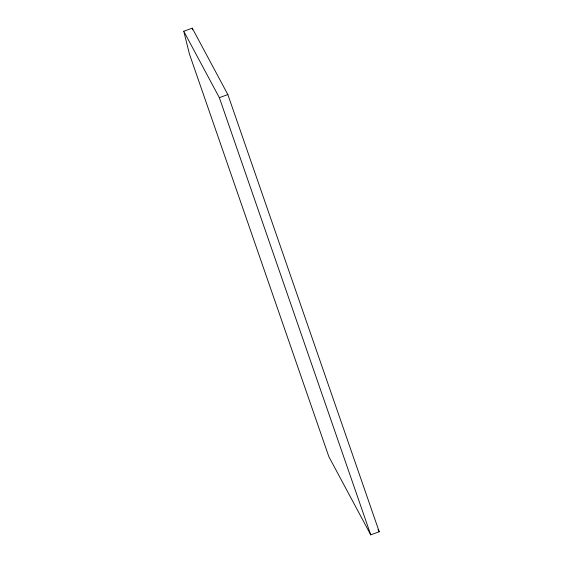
<?xml version="1.0" encoding="UTF-8"?>
<svg xmlns="http://www.w3.org/2000/svg" width="563" height="563" viewBox="0 0 563 563"><rect width="100%" height="100%" fill="white"/><g stroke="black" fill="none" stroke-linecap="round" stroke-linejoin="round"><path stroke-width="0.84" d="M183.77 31.268L192.257 28.15L227.846 94.563L379.23 531.732L370.743 534.85L328.869 456.713L189.442 54.062L183.77 31.268L219.359 97.681L370.743 534.85M219.359 97.681L227.846 94.563M377.991 529.41L379.23 531.732M192.257 28.15L192.68 29.839"/></g></svg>
